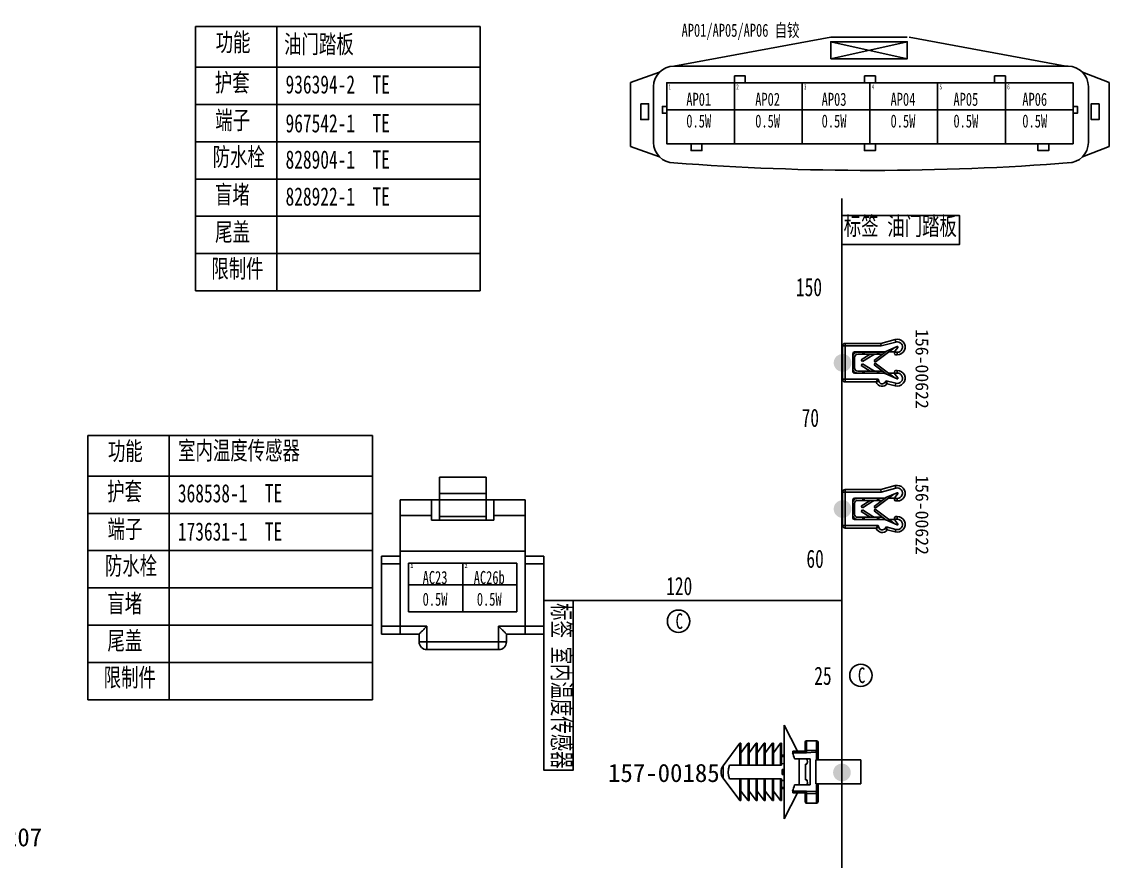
# Model space of a CAD drawing. Header units: millimetres. Extents: x 1543 to 5748, y 1576 to 2417.
# Drawn here: x 3037.9 to 3246.6, y 2026.5 to 2187.6 of the extents above; entities that cross this region are included whole.
import ezdxf

# ---------------------------------------------------------------- set-up
doc = ezdxf.new("R2010")
doc.units = ezdxf.units.MM
doc.layers.get('0').update_dxf_attribs({"lineweight": 25})
doc.layers.add('11文本层', color=255, linetype='Continuous')
for name, color, linetype, lineweight in [('1轮廓实线层', 7, 'Continuous', 50), ('6文字层', 3, 'Continuous', 25), ('_0', 7, 'Continuous', 25), ('_1轮廓实线层', 7, 'Continuous', 40)]:
    doc.layers.add(name, color=color, linetype=linetype, lineweight=lineweight)
doc.styles.get("Standard").update_dxf_attribs({"font": ''})
doc.styles.add('仿宋体', font='', dxfattribs={"width": 0.7, "height": 3.5})
doc.styles.add('仿宋体GB2312', font='', dxfattribs={"width": 0.7})
doc.styles.add('标准', font='fangsong.ttf', dxfattribs={"width": 0.7, "height": 3.5})
doc.styles.get('Standard').set_extended_font_data('SimSun')
doc.styles.get('仿宋体').set_extended_font_data('SimSun')
doc.styles.get('仿宋体GB2312').set_extended_font_data('SimSun')

msp = doc.modelspace()

# ---------------------------------------------------------------- hatches: boundary and pattern name
at = {"layer": '_1轮廓实线层', "linetype": 'ByBlock', "lineweight": -2}
h = msp.add_hatch(color=0, dxfattribs=at)
h.dxf.hatch_style = 1
edge = h.paths.add_edge_path()
edge.add_ellipse((3195.41, 2122.12), major_axis=(-1.7, 0), ratio=1, start_angle=0, end_angle=360, ccw=False)
h = msp.add_hatch(color=0, dxfattribs=at)
h.dxf.hatch_style = 1
edge = h.paths.add_edge_path()
edge.add_ellipse((3195.41, 2094.07), major_axis=(-1.7, 0), ratio=1, start_angle=0, end_angle=360, ccw=False)
h = msp.add_hatch(color=0, dxfattribs=at)
h.dxf.hatch_style = 1
edge = h.paths.add_edge_path()
edge.add_ellipse((3195.29, 2043.51), major_axis=(1.7, 0), ratio=1, start_angle=0, end_angle=360, ccw=False)

# ---------------------------------------------------------------- linework, layer by layer
for p, q in [((3163.04, 2179.05), (3193.13, 2184.64)), ((3193.13, 2184.64), (3207.82, 2184.64)), ((3193.13, 2183.73), (3207.82, 2180.47)), ((3193.13, 2180.47), (3207.82, 2183.73)), ((3238.28, 2179.05), (3208.2, 2184.64)), ((3163.04, 2179.05), (3238.68, 2179.05)), ((3160.29, 2177.91), (3154.74, 2175.91)), ((3241.44, 2177.91), (3246.59, 2175.91)), ((3154.74, 2175.91), (3154.74, 2163.65)), ((3159.14, 2164.4), (3159.14, 2175.15)), ((3242.58, 2175.15), (3242.58, 2164.4)), ((3246.59, 2175.91), (3246.59, 2163.65)), ((3161.66, 2170.67), (3174.66, 2170.67)), ((3174.66, 2170.67), (3187.66, 2170.67)), ((3187.66, 2170.67), (3200.66, 2170.67)), ((3200.66, 2170.67), (3213.66, 2170.67)), ((3213.66, 2170.67), (3226.66, 2170.67)), ((3226.66, 2170.67), (3239.66, 2170.67)), ((3160.29, 2161.64), (3154.74, 2163.65)), ((3241.44, 2161.64), (3246.59, 2163.65)), ((3202.73, 2125.86), (3205.53, 2126.61)), ((3205.53, 2126.61), (3205.65, 2126.12)), ((3195.41, 2125.36), (3195.41, 2118.96)), ((3195.41, 2125.36), (3195.91, 2125.36)), ((3202.73, 2125.86), (3195.91, 2125.86)), ((3195.91, 2125.36), (3195.91, 2125.86)), ((3195.91, 2125.36), (3202.8, 2125.36)), ((3195.91, 2125.36), (3195.91, 2118.96)), ((3205.26, 2124.94), (3201.69, 2122.26)), ((3202.73, 2125.86), (3202.8, 2125.36)), ((3205.65, 2126.12), (3202.8, 2125.36)), ((3203.72, 2124.3), (3205.92, 2125.23)), ((3205.25, 2124.95), (3205.26, 2124.94)), ((3206.04, 2125.08), (3205.49, 2124.41)), ((3197.36, 2120.46), (3197.36, 2123.86)), ((3203.27, 2124.21), (3197.71, 2124.21)), ((3197.71, 2121.13), (3197.71, 2123.18)), ((3198.31, 2124.18), (3199.31, 2124.18)), ((3199.31, 2123.78), (3198.31, 2123.78)), ((3199, 2122.69), (3200.74, 2123.78)), ((3199.21, 2122.35), (3199, 2122.69)), ((3199.21, 2122.35), (3201.23, 2123.62)), ((3199.31, 2123.78), (3199.31, 2124.18)), ((3199.31, 2124.18), (3199.56, 2124.18)), ((3199.31, 2123.78), (3199.56, 2123.78)), ((3202.09, 2124.18), (3199.56, 2124.18)), ((3199.56, 2124.18), (3199.56, 2123.78)), ((3202.09, 2123.78), (3199.56, 2123.78)), ((3203.78, 2124.32), (3201.45, 2122.58)), ((3201.69, 2122.26), (3201.45, 2122.58)), ((3202.09, 2124.18), (3202.34, 2124.18)), ((3202.09, 2124.18), (3202.09, 2123.78)), ((3202.09, 2123.78), (3202.34, 2123.78)), ((3203.39, 2124.18), (3202.34, 2124.18)), ((3202.34, 2124.18), (3202.34, 2123.78)), ((3202.34, 2123.78), (3203.06, 2123.78)), ((3203.56, 2124.21), (3203.27, 2124.21)), ((3203.61, 2124.23), (3203.61, 2124.2)), ((3205.36, 2124.21), (3204.29, 2124.21)), ((3205.36, 2124.06), (3205.36, 2124.21)), ((3205.36, 2123.96), (3205.36, 2124.06)), ((3205.91, 2124.16), (3205.37, 2124.16)), ((3205.66, 2123.66), (3205.91, 2123.66)), ((3205.91, 2124.16), (3205.91, 2123.66)), ((3199.31, 2120.53), (3198.31, 2120.53)), ((3199.21, 2121.96), (3199, 2121.62)), ((3199, 2121.62), (3200.74, 2120.53)), ((3199.21, 2121.96), (3201.23, 2120.7)), ((3199.31, 2120.13), (3199.31, 2120.53)), ((3199.31, 2120.53), (3199.56, 2120.53)), ((3202.09, 2120.53), (3199.56, 2120.53)), ((3199.56, 2120.53), (3199.56, 2120.13)), ((3201.69, 2122.06), (3201.45, 2121.74)), ((3203.78, 2119.99), (3201.45, 2121.74)), ((3205.26, 2119.38), (3201.69, 2122.06)), ((3202.09, 2120.53), (3202.34, 2120.53)), ((3202.09, 2120.53), (3202.09, 2120.13)), ((3202.34, 2120.53), (3202.34, 2120.13)), ((3202.34, 2120.53), (3203.06, 2120.53)), ((3205.36, 2120.36), (3205.36, 2120.26)), ((3205.91, 2120.66), (3205.66, 2120.66)), ((3205.91, 2120.16), (3205.91, 2120.66)), ((3195.41, 2118.96), (3195.91, 2118.96)), ((3202.24, 2118.96), (3195.91, 2118.96)), ((3195.91, 2118.96), (3195.91, 2118.46)), ((3201.87, 2118.46), (3195.91, 2118.46)), ((3197.71, 2120.11), (3203.27, 2120.11)), ((3198.31, 2120.13), (3199.31, 2120.13)), ((3199.31, 2120.13), (3199.56, 2120.13)), ((3202.09, 2120.13), (3199.56, 2120.13)), ((3202.24, 2118.96), (3201.87, 2118.46)), ((3202.34, 2118.6), (3201.87, 2118.46)), ((3202.09, 2120.13), (3202.34, 2120.13)), ((3202.24, 2118.96), (3202.34, 2118.6)), ((3203.39, 2120.13), (3202.34, 2120.13)), ((3203.56, 2120.11), (3203.27, 2120.11)), ((3203.79, 2118.69), (3203.59, 2118.41)), ((3203.59, 2118.41), (3204, 2118.12)), ((3203.61, 2120.11), (3203.61, 2120.09)), ((3203.72, 2120.02), (3205.92, 2119.08)), ((3203.79, 2118.69), (3205.65, 2118.19)), ((3203.79, 2118.69), (3204, 2118.12)), ((3205.36, 2120.11), (3204.29, 2120.11)), ((3205.25, 2119.36), (3205.26, 2119.38)), ((3205.36, 2120.26), (3205.36, 2120.11)), ((3205.91, 2120.16), (3205.37, 2120.16)), ((3206.04, 2119.24), (3205.49, 2119.91)), ((3204, 2118.12), (3205.53, 2117.71)), ((3205.53, 2117.71), (3205.65, 2118.19)), ((3118.03, 2091.94), (3118.03, 2100.18)), ((3127.02, 2100.18), (3118.03, 2100.18)), ((3127.02, 2091.94), (3127.02, 2100.18)), ((3202.73, 2097.81), (3195.91, 2097.81)), ((3195.91, 2097.31), (3195.91, 2097.81)), ((3202.73, 2097.81), (3205.53, 2098.56)), ((3202.73, 2097.81), (3202.8, 2097.31)), ((3205.65, 2098.07), (3202.8, 2097.31)), ((3205.53, 2098.56), (3205.65, 2098.07)), ((3110.54, 2070.07), (3110.54, 2095.83)), ((3110.54, 2095.83), (3134.5, 2095.83)), ((3116.53, 2095.83), (3116.53, 2091.94)), ((3127.02, 2097.03), (3118.03, 2097.03)), ((3128.51, 2091.94), (3128.51, 2095.83)), ((3134.5, 2070.07), (3134.5, 2095.83)), ((3195.41, 2097.31), (3195.41, 2090.91)), ((3195.41, 2097.31), (3195.91, 2097.31)), ((3195.91, 2097.31), (3202.8, 2097.31)), ((3195.91, 2097.31), (3195.91, 2090.91)), ((3197.36, 2092.41), (3197.36, 2095.81)), ((3203.27, 2096.16), (3197.71, 2096.16)), ((3198.31, 2096.13), (3199.31, 2096.13)), ((3199.31, 2095.73), (3198.31, 2095.73)), ((3199, 2094.64), (3200.74, 2095.73)), ((3199.21, 2094.3), (3201.23, 2095.57)), ((3199.31, 2095.73), (3199.31, 2096.13)), ((3199.31, 2096.13), (3199.56, 2096.13)), ((3199.31, 2095.73), (3199.56, 2095.73)), ((3202.09, 2096.13), (3199.56, 2096.13)), ((3199.56, 2096.13), (3199.56, 2095.73)), ((3202.09, 2095.73), (3199.56, 2095.73)), ((3203.78, 2096.27), (3201.45, 2094.53)), ((3205.26, 2096.89), (3201.69, 2094.21)), ((3202.09, 2096.13), (3202.34, 2096.13)), ((3202.09, 2096.13), (3202.09, 2095.73)), ((3202.09, 2095.73), (3202.34, 2095.73)), ((3203.39, 2096.13), (3202.34, 2096.13)), ((3202.34, 2096.13), (3202.34, 2095.73)), ((3202.34, 2095.73), (3203.06, 2095.73)), ((3203.56, 2096.16), (3203.27, 2096.16)), ((3203.61, 2096.18), (3203.61, 2096.15)), ((3203.72, 2096.25), (3205.92, 2097.19)), ((3205.36, 2096.16), (3204.29, 2096.16)), ((3205.25, 2096.9), (3205.26, 2096.89)), ((3205.36, 2096.01), (3205.36, 2096.16)), ((3205.36, 2095.91), (3205.36, 2096.01)), ((3205.91, 2096.11), (3205.37, 2096.11)), ((3206.04, 2097.03), (3205.49, 2096.36)), ((3205.66, 2095.61), (3205.91, 2095.61)), ((3205.91, 2096.11), (3205.91, 2095.61)), ((3197.71, 2093.08), (3197.71, 2095.13)), ((3199.21, 2094.3), (3199, 2094.64)), ((3199.21, 2093.91), (3199, 2093.57)), ((3199, 2093.57), (3200.74, 2092.48)), ((3199.21, 2093.91), (3201.23, 2092.65)), ((3201.69, 2094.21), (3201.45, 2094.53)), ((3201.69, 2094.01), (3201.45, 2093.69)), ((3203.78, 2091.94), (3201.45, 2093.69)), ((3205.26, 2091.33), (3201.69, 2094.01)), ((3110.54, 2092.84), (3116.53, 2092.84)), ((3116.53, 2091.94), (3128.51, 2091.94)), ((3127.02, 2092.62), (3118.03, 2092.62)), ((3128.51, 2092.84), (3134.5, 2092.84)), ((3197.71, 2092.06), (3203.27, 2092.06)), ((3199.31, 2092.48), (3198.31, 2092.48)), ((3198.31, 2092.08), (3199.31, 2092.08)), ((3199.31, 2092.08), (3199.31, 2092.48)), ((3199.31, 2092.48), (3199.56, 2092.48)), ((3199.31, 2092.08), (3199.56, 2092.08)), ((3202.09, 2092.48), (3199.56, 2092.48)), ((3199.56, 2092.48), (3199.56, 2092.08)), ((3202.09, 2092.08), (3199.56, 2092.08)), ((3202.09, 2092.48), (3202.34, 2092.48)), ((3202.09, 2092.48), (3202.09, 2092.08)), ((3202.09, 2092.08), (3202.34, 2092.08)), ((3202.34, 2092.48), (3202.34, 2092.08)), ((3202.34, 2092.48), (3203.06, 2092.48)), ((3203.39, 2092.08), (3202.34, 2092.08)), ((3203.56, 2092.06), (3203.27, 2092.06)), ((3203.61, 2092.07), (3203.61, 2092.04)), ((3203.72, 2091.97), (3205.92, 2091.03)), ((3205.36, 2092.06), (3204.29, 2092.06)), ((3205.25, 2091.32), (3205.26, 2091.33)), ((3205.36, 2092.31), (3205.36, 2092.21)), ((3205.36, 2092.21), (3205.36, 2092.06)), ((3205.91, 2092.11), (3205.37, 2092.11)), ((3206.04, 2091.19), (3205.49, 2091.86)), ((3205.91, 2092.61), (3205.66, 2092.61)), ((3205.91, 2092.11), (3205.91, 2092.61)), ((3195.41, 2090.91), (3195.91, 2090.91)), ((3202.24, 2090.91), (3195.91, 2090.91)), ((3195.91, 2090.91), (3195.91, 2090.41)), ((3201.87, 2090.41), (3195.91, 2090.41)), ((3202.24, 2090.91), (3201.87, 2090.41)), ((3202.34, 2090.55), (3201.87, 2090.41)), ((3202.24, 2090.91), (3202.34, 2090.55)), ((3203.79, 2090.64), (3203.59, 2090.36)), ((3203.59, 2090.36), (3204, 2090.07)), ((3203.79, 2090.64), (3205.65, 2090.14)), ((3203.79, 2090.64), (3204, 2090.07)), ((3204, 2090.07), (3205.53, 2089.66)), ((3205.53, 2089.66), (3205.65, 2090.14)), ((3106.95, 2070.07), (3106.95, 2085.05)), ((3110.54, 2085.05), (3106.95, 2085.05)), ((3134.5, 2085.95), (3110.54, 2085.95)), ((3138.1, 2085.05), (3134.5, 2085.05)), ((3138.1, 2070.07), (3138.1, 2085.05)), ((3110.54, 2083.55), (3106.95, 2083.55)), ((3112.12, 2083.7), (3122.52, 2083.7)), ((3112.12, 2074.34), (3112.12, 2083.7)), ((3112.12, 2083.7), (3112.12, 2074.34)), ((3113.39, 2083.7), (3121.26, 2083.7)), ((3122.52, 2083.7), (3122.52, 2074.34)), ((3122.52, 2074.34), (3122.52, 2083.7)), ((3122.52, 2083.7), (3132.92, 2083.7)), ((3122.52, 2083.7), (3122.52, 2074.34)), ((3122.52, 2083.7), (3122.52, 2074.34)), ((3122.52, 2074.34), (3122.52, 2083.7)), ((3123.79, 2083.7), (3131.66, 2083.7)), ((3132.92, 2074.34), (3132.92, 2083.7)), ((3132.92, 2083.7), (3132.92, 2074.34)), ((3132.92, 2083.7), (3132.92, 2074.34)), ((3138.1, 2083.55), (3134.5, 2083.55)), ((3112.12, 2079.54), (3122.52, 2079.54)), ((3122.52, 2079.54), (3132.92, 2079.54)), ((3112.12, 2074.34), (3122.52, 2074.34)), ((3122.52, 2074.34), (3112.12, 2074.34)), ((3132.92, 2074.34), (3122.52, 2074.34)), ((3122.52, 2074.34), (3132.92, 2074.34)), ((3106.95, 2071.57), (3115.64, 2071.57)), ((3115.64, 2071.57), (3115.64, 2067.08)), ((3129.41, 2071.57), (3138.1, 2071.57)), ((3129.41, 2067.08), (3129.41, 2071.57)), ((3106.95, 2070.07), (3114.14, 2070.07)), ((3114.14, 2070.07), (3114.14, 2068.58)), ((3114.14, 2068.58), (3130.91, 2068.58)), ((3130.91, 2070.07), (3138.1, 2070.07)), ((3130.91, 2068.58), (3130.91, 2070.07)), ((3115.64, 2067.08), (3129.41, 2067.08)), ((3184.21, 2052.61), (3184.21, 2034.61)), ((3186.76, 2047.61), (3184.21, 2052.61)), ((3188.51, 2049.61), (3188.51, 2047.73)), ((3190.21, 2049.61), (3188.51, 2049.61)), ((3190.21, 2049.61), (3190.41, 2049.61)), ((3190.41, 2047.73), (3190.41, 2049.61)), ((3172.51, 2044.81), (3175.71, 2049.11)), ((3175.71, 2044.91), (3175.71, 2049.11)), ((3175.91, 2049.11), (3175.71, 2049.11)), ((3175.91, 2049.11), (3175.91, 2044.91)), ((3175.91, 2047.28), (3177.27, 2049.11)), ((3177.47, 2049.11), (3177.27, 2049.11)), ((3177.27, 2049.11), (3177.27, 2044.91)), ((3177.47, 2047.28), (3178.83, 2049.11)), ((3177.47, 2044.91), (3177.47, 2049.11)), ((3179.03, 2049.11), (3178.83, 2049.11)), ((3178.83, 2049.11), (3178.83, 2044.91)), ((3179.03, 2047.28), (3180.39, 2049.11)), ((3179.03, 2044.91), (3179.03, 2049.11)), ((3180.59, 2049.11), (3180.39, 2049.11)), ((3180.39, 2049.11), (3180.39, 2044.91)), ((3180.59, 2047.28), (3181.95, 2049.11)), ((3180.59, 2044.91), (3180.59, 2049.11)), ((3182.15, 2049.11), (3181.95, 2049.11)), ((3181.95, 2049.11), (3181.95, 2044.91)), ((3182.15, 2047.28), (3183.51, 2049.11)), ((3182.15, 2044.91), (3182.15, 2049.11)), ((3183.71, 2049.11), (3183.51, 2049.11)), ((3183.51, 2049.11), (3183.51, 2044.91)), ((3183.71, 2044.91), (3183.71, 2049.11)), ((3185.84, 2047.3), (3185.84, 2047.61)), ((3185.84, 2047.61), (3188.24, 2047.61)), ((3188.21, 2047.61), (3188.21, 2049.31)), ((3188.51, 2047.73), (3188.51, 2047.39)), ((3190.21, 2047.73), (3188.51, 2047.73)), ((3188.51, 2047.3), (3190.21, 2047.39)), ((3190.41, 2047.73), (3190.21, 2047.73)), ((3190.21, 2047.39), (3190.41, 2047.39)), ((3190.41, 2047.73), (3190.41, 2047.39)), ((3190.41, 2047.39), (3190.41, 2045.91)), ((3190.71, 2047.39), (3190.41, 2047.39)), ((3190.71, 2049.31), (3190.71, 2047.52)), ((3190.71, 2047.52), (3190.71, 2047.39)), ((3190.71, 2045.91), (3190.71, 2047.39)), ((3183.81, 2046.61), (3183.71, 2046.61)), ((3183.81, 2046.57), (3183.81, 2046.71)), ((3184.21, 2046.57), (3183.81, 2046.57)), ((3183.91, 2046.81), (3184.21, 2046.81)), ((3185.84, 2047.3), (3188.21, 2047.3)), ((3186.18, 2046.11), (3189.18, 2046.11)), ((3187.11, 2046.11), (3187.11, 2045.61)), ((3187.11, 2045.61), (3187.11, 2041.61)), ((3188.21, 2047.3), (3188.51, 2047.3)), ((3189.18, 2045.61), (3189.18, 2046.11)), ((3189.18, 2041.61), (3189.18, 2045.61)), ((3190.31, 2045.91), (3190.31, 2041.31)), ((3190.31, 2045.91), (3198.91, 2045.91)), ((3198.91, 2045.91), (3198.91, 2041.31)), ((3172.51, 2044.81), (3172.51, 2043.61)), ((3172.51, 2043.61), (3172.51, 2042.42)), ((3173.72, 2044.91), (3175.71, 2044.91)), ((3175.91, 2044.91), (3175.71, 2044.91)), ((3175.92, 2044.91), (3177.27, 2044.91)), ((3177.47, 2044.91), (3177.27, 2044.91)), ((3177.48, 2044.91), (3178.83, 2044.91)), ((3179.03, 2044.91), (3178.83, 2044.91)), ((3179.04, 2044.91), (3180.39, 2044.91)), ((3180.59, 2044.91), (3180.39, 2044.91)), ((3180.6, 2044.91), (3181.95, 2044.91)), ((3182.15, 2044.91), (3181.95, 2044.91)), ((3182.16, 2044.91), (3183.51, 2044.91)), ((3183.71, 2044.91), (3183.51, 2044.91)), ((3183.71, 2045.21), (3184.21, 2045.19)), ((3183.81, 2043.11), (3183.81, 2044.11)), ((3183.91, 2044.11), (3183.81, 2044.11)), ((3183.91, 2044.11), (3184.21, 2044.11)), ((3183.91, 2043.11), (3183.91, 2044.11)), ((3188.31, 2042.11), (3188.31, 2045.11)), ((3188.51, 2045.11), (3188.31, 2045.11)), ((3172.51, 2042.42), (3175.71, 2038.11)), ((3173.72, 2042.31), (3175.71, 2042.31)), ((3175.41, 2042.31), (3174.6, 2042.31)), ((3175.41, 2042.31), (3177.27, 2042.31)), ((3175.71, 2038.11), (3175.71, 2042.31)), ((3175.91, 2042.31), (3175.71, 2042.31)), ((3175.91, 2042.31), (3175.91, 2038.11)), ((3176.97, 2042.31), (3176.16, 2042.31)), ((3176.97, 2042.31), (3178.83, 2042.31)), ((3177.47, 2042.31), (3177.27, 2042.31)), ((3177.27, 2038.11), (3177.27, 2042.31)), ((3177.47, 2038.11), (3177.47, 2042.31)), ((3178.53, 2042.31), (3177.72, 2042.31)), ((3178.53, 2042.31), (3180.39, 2042.31)), ((3179.03, 2042.31), (3178.83, 2042.31)), ((3178.83, 2038.11), (3178.83, 2042.31)), ((3179.03, 2038.11), (3179.03, 2042.31)), ((3180.09, 2042.31), (3179.28, 2042.31)), ((3180.09, 2042.31), (3181.95, 2042.31)), ((3180.59, 2042.31), (3180.39, 2042.31)), ((3180.39, 2038.11), (3180.39, 2042.31)), ((3180.59, 2038.11), (3180.59, 2042.31)), ((3181.65, 2042.31), (3180.84, 2042.31)), ((3181.65, 2042.31), (3183.51, 2042.31)), ((3182.15, 2042.31), (3181.95, 2042.31)), ((3181.95, 2038.11), (3181.95, 2042.31)), ((3182.15, 2038.11), (3182.15, 2042.31)), ((3183.71, 2042.31), (3183.51, 2042.31)), ((3183.51, 2038.11), (3183.51, 2042.31)), ((3183.71, 2038.11), (3183.71, 2042.31)), ((3184.21, 2041.95), (3183.71, 2041.95)), ((3183.91, 2043.11), (3183.81, 2043.11)), ((3183.91, 2043.11), (3184.21, 2043.11)), ((3186.18, 2041.11), (3189.18, 2041.11)), ((3187.11, 2041.61), (3187.11, 2041.11)), ((3188.51, 2042.11), (3188.31, 2042.11)), ((3189.18, 2041.11), (3189.18, 2041.61)), ((3190.31, 2041.31), (3198.91, 2041.31)), ((3190.41, 2041.31), (3190.41, 2039.84)), ((3190.71, 2039.84), (3190.71, 2041.31)), ((3175.91, 2039.94), (3175.91, 2038.85)), ((3175.91, 2039.94), (3177.27, 2038.11)), ((3177.47, 2039.94), (3178.83, 2038.11)), ((3177.47, 2039.94), (3177.47, 2038.85)), ((3179.03, 2039.94), (3180.39, 2038.11)), ((3179.03, 2039.94), (3179.03, 2038.85)), ((3180.59, 2039.94), (3181.95, 2038.11)), ((3180.59, 2039.94), (3180.59, 2038.85)), ((3182.15, 2039.94), (3183.51, 2038.11)), ((3182.15, 2039.94), (3182.15, 2038.85)), ((3183.71, 2040.61), (3183.71, 2038.85)), ((3183.81, 2040.61), (3183.71, 2040.61)), ((3184.21, 2040.65), (3183.81, 2040.65)), ((3183.81, 2040.51), (3183.81, 2040.65)), ((3183.91, 2040.41), (3184.21, 2040.41)), ((3186.76, 2039.61), (3184.21, 2034.61)), ((3185.84, 2039.61), (3185.84, 2039.93)), ((3185.84, 2039.93), (3188.21, 2039.93)), ((3185.84, 2039.61), (3188.21, 2039.61)), ((3188.21, 2039.93), (3188.51, 2039.93)), ((3188.21, 2037.91), (3188.21, 2039.61)), ((3190.21, 2039.84), (3188.51, 2039.93)), ((3188.51, 2039.49), (3188.51, 2039.84)), ((3188.51, 2039.49), (3188.51, 2037.61)), ((3188.51, 2039.49), (3190.21, 2039.49)), ((3190.41, 2039.84), (3190.21, 2039.84)), ((3190.21, 2039.49), (3190.41, 2039.49)), ((3190.71, 2039.84), (3190.41, 2039.84)), ((3190.41, 2039.49), (3190.41, 2039.84)), ((3190.41, 2037.61), (3190.41, 2039.49)), ((3190.71, 2039.84), (3190.71, 2039.7)), ((3190.71, 2039.7), (3190.71, 2037.91)), ((3175.91, 2038.11), (3175.71, 2038.11)), ((3177.47, 2038.11), (3177.27, 2038.11)), ((3179.03, 2038.11), (3178.83, 2038.11)), ((3180.59, 2038.11), (3180.39, 2038.11)), ((3182.15, 2038.11), (3181.95, 2038.11)), ((3183.71, 2038.11), (3183.51, 2038.11)), ((3190.21, 2037.61), (3188.51, 2037.61)), ((3190.21, 2037.61), (3190.41, 2037.61))]:
    msp.add_line(p, q)
for points in [[(3193.13, 2180.47), (3207.82, 2180.47), (3207.82, 2183.73), (3193.13, 2183.73)], [(3174.66, 2177.17), (3176.74, 2177.17), (3176.74, 2175.87), (3174.66, 2175.87)], [(3199.62, 2177.17), (3201.7, 2177.17), (3201.7, 2175.87), (3199.62, 2175.87)], [(3226.66, 2177.17), (3224.59, 2177.17), (3224.59, 2175.87), (3226.66, 2175.87)], [(3174.66, 2175.87), (3174.66, 2164.17), (3161.66, 2164.17), (3161.66, 2175.87)], [(3187.66, 2175.87), (3187.66, 2164.17), (3174.66, 2164.17), (3174.66, 2175.87)], [(3200.66, 2175.87), (3200.66, 2164.17), (3187.66, 2164.17), (3187.66, 2175.87)], [(3213.66, 2175.87), (3213.66, 2164.17), (3200.66, 2164.17), (3200.66, 2175.87)], [(3226.66, 2175.87), (3226.66, 2164.17), (3213.66, 2164.17), (3213.66, 2175.87)], [(3239.66, 2175.87), (3239.66, 2164.17), (3226.66, 2164.17), (3226.66, 2175.87)], [(3156.68, 2171.84), (3158.18, 2171.84), (3158.18, 2168.8), (3156.68, 2168.8)], [(3161.66, 2170.02), (3160.83, 2170.02), (3160.83, 2171.34), (3161.66, 2171.34)], [(3239.66, 2170.02), (3240.49, 2170.02), (3240.49, 2171.34), (3239.66, 2171.34)], [(3244.64, 2171.84), (3243.15, 2171.84), (3243.15, 2168.8), (3244.64, 2168.8)], [(3166.34, 2164.17), (3168.41, 2164.17), (3168.41, 2162.87), (3166.34, 2162.87)], [(3199.62, 2164.17), (3201.7, 2164.17), (3201.7, 2162.87), (3199.62, 2162.87)], [(3234.99, 2164.17), (3232.91, 2164.17), (3232.91, 2162.87), (3234.99, 2162.87)]]:
    msp.add_lwpolyline(points, close=True)
for points in [[(3188.51, 2047.73), (3188.32, 2047.68), (3188.24, 2047.6)], [(3190.41, 2047.73), (3190.53, 2047.72), (3190.63, 2047.67), (3190.7, 2047.59), (3190.71, 2047.52)], [(3188.51, 2046.11), (3188.54, 2046.1), (3188.56, 2046.09), (3188.59, 2046.04), (3188.62, 2045.97)], [(3188.67, 2045.61), (3188.65, 2045.87), (3188.58, 2046.06), (3188.55, 2046.1), (3188.54, 2046.11), (3188.51, 2046.11)], [(3188.67, 2045.61), (3188.65, 2045.35), (3188.58, 2045.16), (3188.55, 2045.13), (3188.54, 2045.12), (3188.51, 2045.11)], [(3188.67, 2045.55), (3188.62, 2045.26), (3188.58, 2045.16), (3188.54, 2045.12), (3188.51, 2045.11)], [(3173.48, 2043.51), (3173.53, 2044.2), (3173.72, 2044.91)], [(3173.72, 2042.31), (3173.55, 2042.93), (3173.48, 2043.51)], [(3188.51, 2042.11), (3188.54, 2042.1), (3188.56, 2042.09), (3188.6, 2042.03), (3188.63, 2041.96)], [(3188.67, 2041.61), (3188.65, 2041.87), (3188.58, 2042.06), (3188.55, 2042.1), (3188.54, 2042.11), (3188.51, 2042.11)], [(3188.51, 2041.11), (3188.54, 2041.12), (3188.56, 2041.14), (3188.6, 2041.19), (3188.64, 2041.33), (3188.67, 2041.61)], [(3188.24, 2039.62), (3188.27, 2039.77), (3188.31, 2039.84)], [(3188.51, 2039.49), (3188.32, 2039.54), (3188.24, 2039.62)], [(3190.41, 2039.49), (3190.53, 2039.51), (3190.63, 2039.56), (3190.7, 2039.64), (3190.71, 2039.7)]]:
    msp.add_lwpolyline(points)
for centre, radius, start, end in [((3163.04, 2175.15), 3.9, 90, 180), ((3238.68, 2175.15), 3.9, 0, 90), ((3163.04, 2164.4), 3.9, 180, 270), ((3238.68, 2164.4), 3.9, 270, 0), ((3200.86, 2653.14), 494.09, 265.6102, 274.4596), ((3205.91, 2125.16), 1.5, 270, 105), ((3195.91, 2125.36), 0.5, 90, 180), ((3205.91, 2125.16), 1, 270, 105), ((3205.96, 2125.14), 0.1, 320.558, 113), ((3197.71, 2123.86), 0.35, 90, 180), ((3198.31, 2123.18), 1, 90, 161.8051), ((3198.31, 2123.18), 0.6, 90, 180), ((3201.81, 2122.68), 1.1, 90, 121.9779), ((3203.27, 2125.36), 1.15, 270, 293), ((3203.39, 2124.78), 0.6, 270, 306.8699), ((3205.91, 2124.06), 0.55, 140.558, 180), ((3205.66, 2123.96), 0.3, 180, 270), ((3198.31, 2121.13), 1, 198.1949, 270), ((3197.71, 2120.46), 0.35, 180, 270), ((3198.31, 2121.13), 0.6, 180, 270), ((3201.81, 2121.63), 1.1, 238.0221, 270), ((3205.66, 2120.36), 0.3, 90, 180), ((3205.91, 2119.16), 1.5, 255, 90), ((3195.91, 2118.96), 0.5, 180, 270), ((3203.01, 2118.81), 1.2, 196.9577, 324.9529), ((3203.01, 2118.81), 0.7, 196.9578, 324.9529), ((3203.27, 2118.96), 1.15, 67, 90), ((3203.39, 2119.53), 0.6, 53.1304, 90), ((3205.91, 2120.26), 0.55, 180, 219.442), ((3205.91, 2119.16), 1, 255, 90), ((3205.96, 2119.17), 0.1, 247, 39.442), ((3195.91, 2097.31), 0.5, 90, 180), ((3205.91, 2097.11), 1.5, 270, 105), ((3205.91, 2097.11), 1, 270, 105), ((3197.71, 2095.81), 0.35, 90, 180), ((3198.31, 2095.13), 1, 90, 161.8051), ((3198.31, 2095.13), 0.6, 90, 180), ((3201.81, 2094.63), 1.1, 90, 121.9779), ((3203.27, 2097.31), 1.15, 270, 293), ((3203.39, 2096.73), 0.6, 270, 306.8699), ((3205.91, 2096.01), 0.55, 140.558, 180), ((3205.66, 2095.91), 0.3, 180, 270), ((3205.96, 2097.09), 0.1, 320.558, 113), ((3198.31, 2093.08), 1, 198.1949, 270), ((3197.71, 2092.41), 0.35, 180, 270), ((3198.31, 2093.08), 0.6, 180, 270), ((3201.81, 2093.58), 1.1, 238.0221, 270), ((3203.27, 2090.91), 1.15, 67, 90), ((3203.39, 2091.48), 0.6, 53.1304, 90), ((3205.66, 2092.31), 0.3, 90, 180), ((3205.91, 2092.21), 0.55, 180, 219.442), ((3205.91, 2091.11), 1.5, 255, 90), ((3205.91, 2091.11), 1, 255, 90), ((3205.96, 2091.12), 0.1, 247, 39.442), ((3195.91, 2090.91), 0.5, 180, 270), ((3203.01, 2090.76), 1.2, 196.9577, 324.9529), ((3203.01, 2090.76), 0.7, 196.9578, 324.9529), ((3115.64, 2068.58), 1.5, 180, 270), ((3129.41, 2068.58), 1.5, 270, 0), ((3188.51, 2049.31), 0.3, 90.0109, 179.9949), ((3190.41, 2049.31), 0.3, 0.0067, 89.9891), ((3188.54, 2047.59), 0.301, 176.7895, 221.4835), ((3188.52, 2047.58), 0.28, 221.9793, 268.3229), ((3183.91, 2046.71), 0.1, 90, 180), ((3169.15, 2041.85), 17.55, 14.0438, 18.0619), ((3174.11, 2043.61), 2, 143.3437, 216.6563), ((3169.15, 2045.37), 17.55, 341.9381, 345.9562), ((3187.51, 2041.59), 1.16, 343.3064, 359.4791), ((3183.91, 2040.51), 0.1, 180, 270), ((3188.52, 2039.65), 0.28, 91.6909, 138.0317), ((3188.51, 2037.91), 0.3, 180.0051, 269.9891), ((3190.41, 2037.91), 0.3, 270.0109, 359.9933)]:
    msp.add_arc(centre, radius, start, end)
for points, start_tangent, end_tangent in [([(3115.64, 2071.57), (3115.39, 2071.33), (3115.15, 2071.08), (3114.9, 2070.84), (3114.68, 2070.61), (3114.47, 2070.41), (3114.3, 2070.24), (3114.18, 2070.12), (3114.14, 2070.07)], (-0.707107, -0.707107), (-0.707107, -0.707107)), ([(3130.91, 2070.07), (3130.86, 2070.12), (3130.74, 2070.24), (3130.57, 2070.41), (3130.37, 2070.61), (3130.14, 2070.84), (3129.9, 2071.08), (3129.66, 2071.33), (3129.41, 2071.57)], (-0.707107, 0.707107), (-0.707107, 0.707107))]:
    msp.add_spline(points, degree=3, dxfattribs=dict(start_tangent=start_tangent, end_tangent=end_tangent))
at = {"layer": '11文本层'}
for p, q in [((3071.26, 2186.64), (3071.26, 2178.84)), ((3071.26, 2186.64), (3086.86, 2186.64)), ((3086.86, 2186.64), (3086.86, 2135.94)), ((3086.86, 2186.64), (3125.86, 2186.64)), ((3125.86, 2186.64), (3125.86, 2135.94)), ((3125.86, 2186.64), (3125.86, 2178.84)), ((3071.26, 2178.84), (3125.86, 2178.84)), ((3071.26, 2178.84), (3071.26, 2171.69)), ((3071.26, 2171.69), (3125.86, 2171.69)), ((3071.26, 2171.69), (3071.26, 2164.54)), ((3071.26, 2164.54), (3125.86, 2164.54)), ((3071.26, 2164.54), (3071.26, 2157.39)), ((3071.26, 2157.39), (3125.86, 2157.39)), ((3071.26, 2157.39), (3071.26, 2150.24)), ((3071.26, 2150.24), (3125.86, 2150.24)), ((3071.26, 2150.24), (3071.26, 2143.09)), ((3071.26, 2143.09), (3125.86, 2143.09)), ((3071.26, 2143.09), (3071.26, 2135.94)), ((3071.26, 2135.94), (3125.86, 2135.94)), ((3050.6, 2108.18), (3050.6, 2100.38)), ((3050.6, 2108.18), (3066.2, 2108.18)), ((3066.2, 2108.18), (3066.2, 2057.48)), ((3066.2, 2108.18), (3105.2, 2108.18)), ((3105.2, 2108.18), (3105.2, 2057.48)), ((3105.2, 2108.18), (3105.2, 2100.38)), ((3050.6, 2100.38), (3105.2, 2100.38)), ((3050.6, 2100.38), (3050.6, 2093.23)), ((3050.6, 2093.23), (3105.2, 2093.23)), ((3050.6, 2093.23), (3050.6, 2086.08)), ((3050.6, 2086.08), (3105.2, 2086.08)), ((3050.6, 2086.08), (3050.6, 2078.93)), ((3050.6, 2078.93), (3105.2, 2078.93)), ((3050.6, 2078.93), (3050.6, 2071.78)), ((3050.6, 2071.78), (3105.2, 2071.78)), ((3050.6, 2071.78), (3050.6, 2057.48)), ((3050.6, 2064.63), (3105.2, 2064.63)), ((3050.6, 2057.48), (3105.2, 2057.48))]:
    msp.add_line(p, q, dxfattribs=at)
at = {"layer": '1轮廓实线层', "lineweight": -3}
for p, q in [((3195.26, 2076.54), (3195.26, 2153.68)), ((3195.26, 2010.89), (3195.26, 2076.54))]:
    msp.add_line(p, q, dxfattribs=at)
at = {"layer": '1轮廓实线层', "lineweight": -2}
msp.add_line((3138.1, 2076.54), (3195.26, 2076.54), dxfattribs=at)
for points in [[(3195.26, 2150.42), (3217.82, 2150.42), (3217.82, 2144.83), (3195.26, 2144.83)], [(3143.69, 2076.51), (3143.69, 2043.94), (3138.1, 2043.94), (3138.1, 2076.51)]]:
    msp.add_lwpolyline(points, close=True, dxfattribs=at)
at = {"layer": '_0', "color": 1}
msp.add_circle((3163.93, 2072.54), 2.14, dxfattribs=at)
at = {"layer": '_0'}
msp.add_circle((3198.92, 2062.15), 2.14, dxfattribs=at)

# ---------------------------------------------------------------- texts
at = {"width": 0.6}
for s, p in [('1', (3162.01, 2174.59)), ('2', (3175.01, 2174.59)), ('3', (3188.01, 2174.59)), ('4', (3201.01, 2174.59)), ('5', (3214.01, 2174.59)), ('6', (3227.01, 2174.59))]:
    msp.add_text(s, height=0.975, dxfattribs=at).set_placement(p)
for s, p in [('1', (3112.45, 2082.77)), ('2', (3122.85, 2082.77))]:
    msp.add_text(s, height=0.78).set_placement(p)
at = {"char_height": 2.5, "attachment_point": 1, "style": '标准'}
for s, insert, width in [('\\pxqc;AP01\\P0.5W', (3164.7, 2173.95), 6.2163), ('\\pxqc;AP02\\P0.5W', (3177.92, 2173.95), 6.2163), ('\\pxqc;AP03\\P0.5W', (3190.67, 2173.95), 6.2163), ('\\pxqc;AP04\\P0.5W', (3203.89, 2173.95), 6.2163), ('\\pxqc;AP05\\P0.5W', (3215.96, 2173.95), 6.2163), ('\\pxqc;AP06\\P0.5W', (3229.18, 2173.95), 6.2163), ('\\pxqc;AC23\\P0.5W', (3114.72, 2082.18), 4.9731), ('\\pxqc;AC26b\\P0.5W', (3125.12, 2082.18), 4.9731)]:
    msp.add_mtext(s, dxfattribs=dict(at, insert=insert, width=width))
at = {"layer": '11文本层', "style": '标准', "width": 0.7}
for s, p in [('功能', (3075.1, 2181.91)), ('护套', (3074.94, 2174.17)), ('端子', (3075.02, 2166.96)), ('防水栓', (3074.52, 2159.91)), ('盲堵', (3074.96, 2152.66)), ('尾盖', (3075, 2145.51)), ('限制件', (3074.27, 2138.46)), ('功能', (3054.43, 2103.45)), ('护套', (3054.28, 2095.71)), ('端子', (3054.36, 2088.5)), ('防水栓', (3053.85, 2081.45)), ('盲堵', (3054.3, 2074.2)), ('尾盖', (3054.34, 2067.05)), ('限制件', (3053.61, 2060))]:
    msp.add_text(s, height=3.5, dxfattribs=at).set_placement(p)
at = {"layer": '11文本层', "char_height": 3.5, "attachment_point": 1, "style": '标准'}
for s, insert, width in [('油门踏板', (3088.24, 2185.04), 41.519), ('936394-2  TE', (3088.52, 2177.31), 41.519), ('967542-1  TE', (3088.52, 2169.85), 41.519), ('828904-1  TE', (3088.52, 2162.89), 41.519), ('828922-1  TE', (3088.52, 2155.8), 41.519), ('标签 {\\fFangSong_GB2312|b0|i0|c134|p49;油门踏板} ', (3195.63, 2150.13), 27.0608), ('室内温度传感器', (3067.89, 2107.06), 41.519), ('368538-1  TE', (3067.86, 2098.85), 41.519), ('173631-1  TE', (3067.86, 2091.51), 41.519)]:
    msp.add_mtext(s, dxfattribs=dict(at, insert=insert, width=width))
at = {"layer": '11文本层', "insert": (3143.26, 2076), "char_height": 3.5, "width": 32.5851, "attachment_point": 1, "rotation": 270, "style": '标准'}
msp.add_mtext('标签 {\\fFangSong_GB2312|b0|i0|c134|p49;室内温度传感器}', dxfattribs=at)
at = {"layer": '1轮廓实线层', "lineweight": 0, "insert": (3164.52, 2187.2), "char_height": 2.5, "attachment_point": 1}
msp.add_mtext('\\pxqc;{\\fFangSong_GB2312|b0|i0|c134|p2;\\W0.7;AP01/AP05/AP06 自铰}', dxfattribs=at)
at = {"layer": '1轮廓实线层', "lineweight": 0, "char_height": 2.5, "attachment_point": 1, "rotation": 270}
for insert in [(3211.92, 2128.61), (3211.92, 2100.56)]:
    msp.add_mtext('156-00622', dxfattribs=dict(at, insert=insert))
at = {"layer": '6文字层', "color": 0, "lineweight": -2, "insert": (3020.38, 2032.84), "char_height": 3.5, "width": 22.9655, "attachment_point": 1}
msp.add_mtext('{\\fFangSong_GB2312|b0|i0|c134|p2;126-00207}', dxfattribs=at)
at = {"layer": '_0', "attachment_point": 1}
for s, insert, char_height, width, style in [('150', (3186.47, 2138.41), 3.5, 5.9278, '仿宋体'), ('70', (3187.56, 2113.33), 3.5, 5.9278, '仿宋体'), ('60', (3188.47, 2086.28), 3.5, 5.9278, '仿宋体'), ('25', (3189.98, 2063.82), 3.5, 5.9278, '仿宋体'), ('C', (3198.36, 2063.66), 2.99, 2.0733, '仿宋体GB2312')]:
    msp.add_mtext(s, dxfattribs=dict(at, insert=insert, char_height=char_height, width=width, style=style))
at = {"layer": '_0', "color": 1, "attachment_point": 1}
for s, insert, char_height, width, style in [('120', (3161.57, 2081.04), 3.5, 5.9278, '仿宋体'), ('C', (3163.37, 2074.05), 2.99, 2.0733, '仿宋体GB2312')]:
    msp.add_mtext(s, dxfattribs=dict(at, insert=insert, char_height=char_height, width=width, style=style))
at = {"layer": '_0', "lineweight": -2, "insert": (3150.4, 2045.18), "char_height": 3.5, "width": 22.9655, "attachment_point": 1}
msp.add_mtext('{\\fFangSong_GB2312|b0|i0|c134|p2;157-00185}', dxfattribs=at)

doc.saveas('drawing.dxf')
